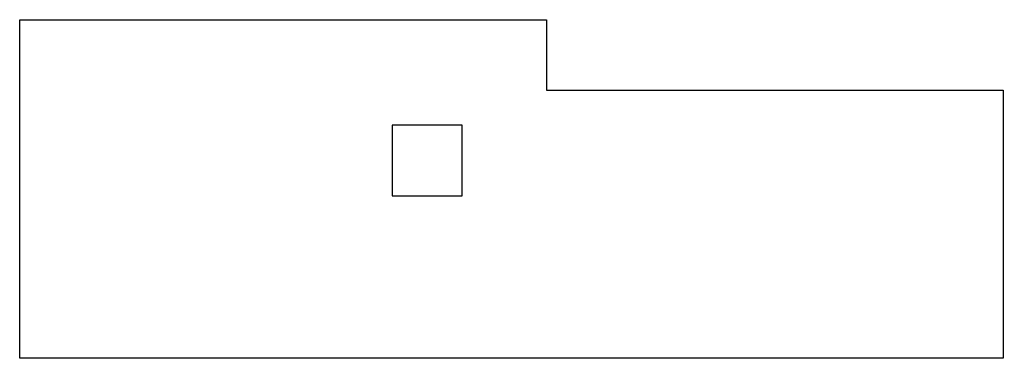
# Model space of a CAD drawing. Header units: millimetres. Extents: x -120 to 20, y -48 to 0.
import ezdxf

# ---------------------------------------------------------------- set-up
doc = ezdxf.new("R2010")
doc.units = ezdxf.units.MM
doc.layers.get('0').update_dxf_attribs({"linetype": 'CONTINUOUS'})

msp = doc.modelspace()

# ---------------------------------------------------------------- linework, layer by layer
for points in [[(20, -48.1), (-120, -48.1), (-120, 0), (-45, 0), (-45, -10), (20, -10)], [(-57, -25), (-57, -15), (-67, -15), (-67, -25)]]:
    msp.add_lwpolyline(points, close=True)

doc.saveas('drawing.dxf')
